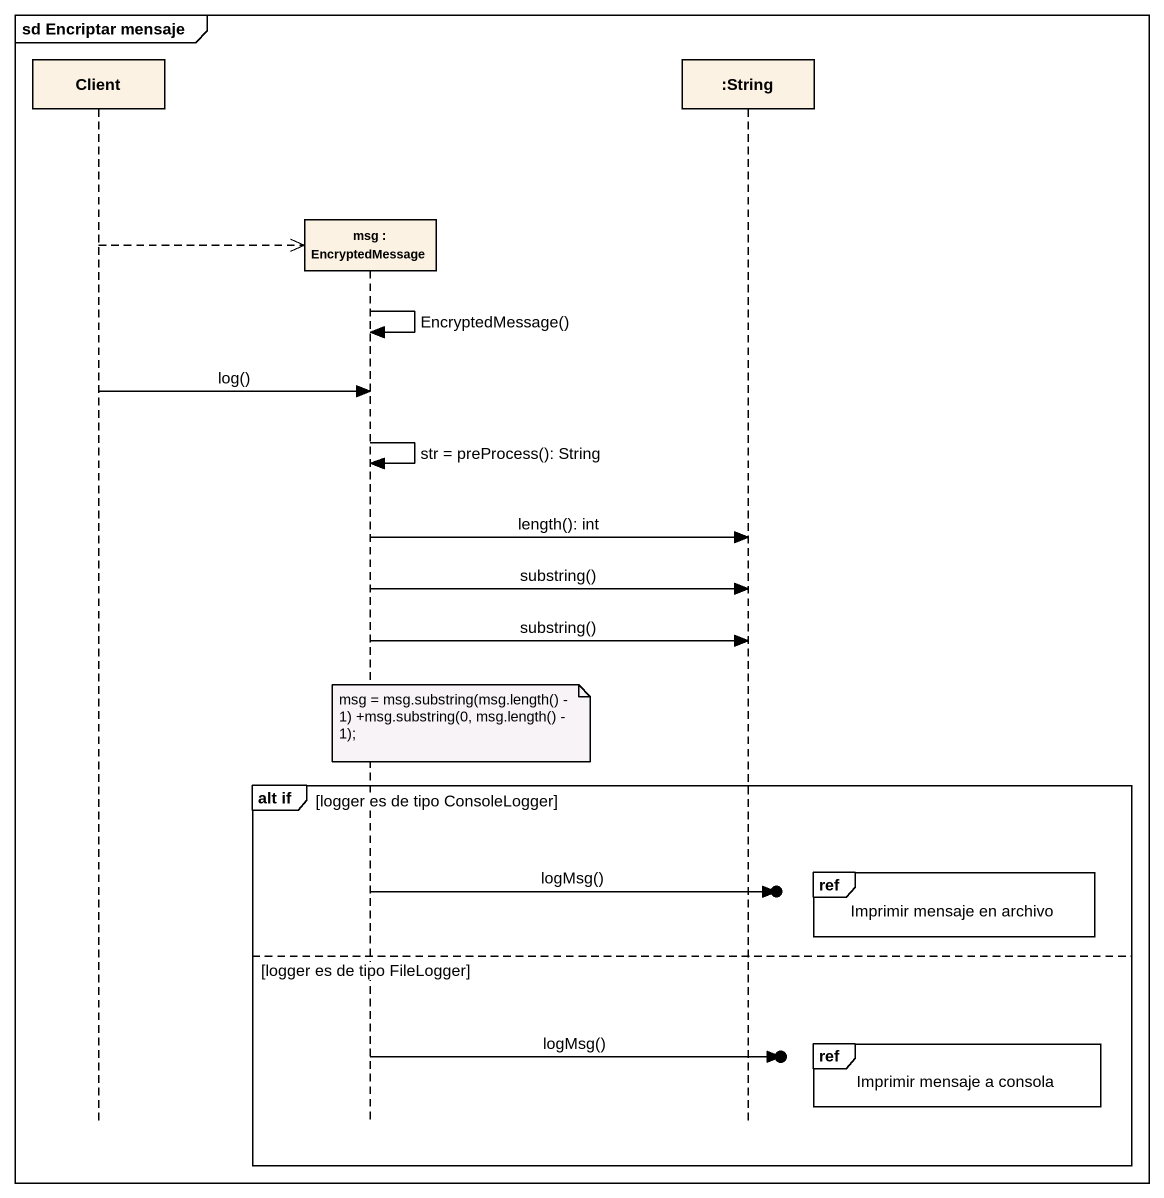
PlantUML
@startuml
mainframe sd Encriptar mensaje
hide footbox
participant Client
participant "msg : EncryptedMessage" as msg
participant ":String" as String

Client -->> msg **
msg -> msg : EncryptedMessage()
Client -> msg : log()
msg -> msg : str = preProcess(): String
msg -> String : length(): int
msg -> String : substring()
msg -> String : substring()
note over msg : msg = msg.substring(msg.length() - 1) +msg.substring(0, msg.length() - 1);
group alt if [logger es de tipo ConsoleLogger]
  ref over String : Imprimir mensaje en archivo
  msg ->o] : logMsg()
else logger es de tipo FileLogger
  ref over String : Imprimir mensaje a consola
  msg ->o] : logMsg()
end
@enduml
